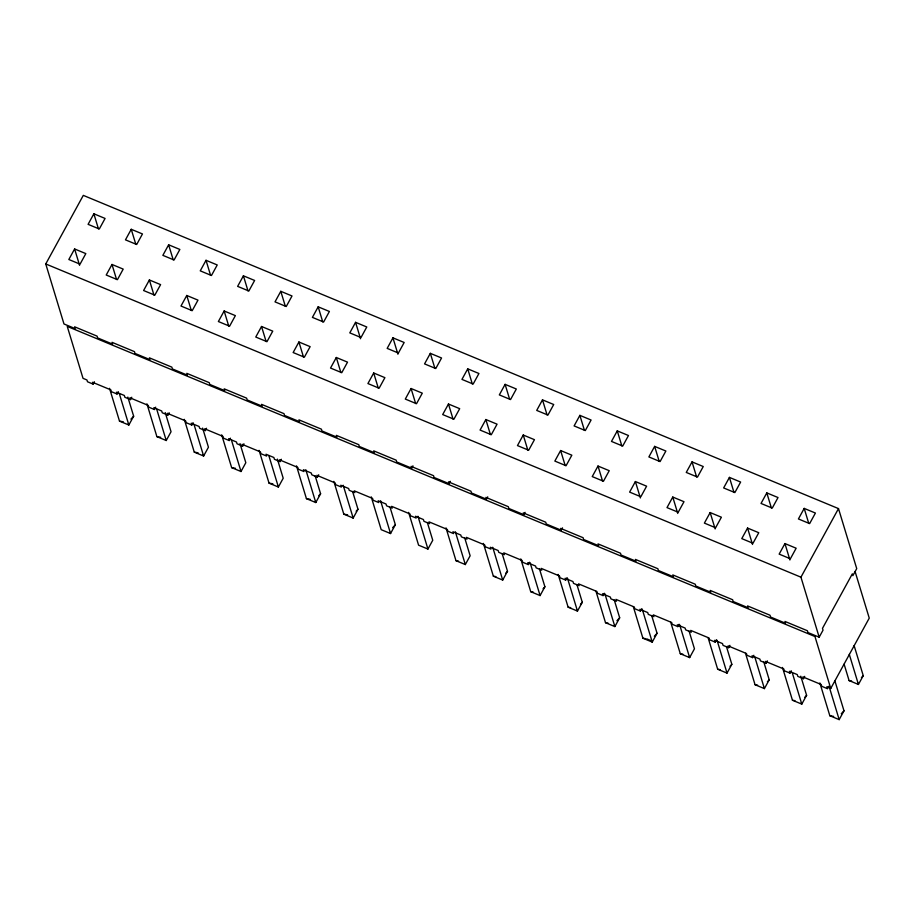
<?xml version="1.0" encoding="UTF-8"?>
<svg xmlns="http://www.w3.org/2000/svg" width="915" height="915" viewBox="0 0 915 915"><rect width="100%" height="100%" fill="white"/><g stroke="black" fill="none" stroke-linecap="round" stroke-linejoin="round"><path stroke-width="1.37" d="M45.75 263.955L83.299 195.375L838.495 508.603L856.726 568.615L852.871 575.649L852.334 573.854L822.482 628.365L823.031 630.161L819.177 637.183L807.956 632.539L807.419 630.744L784.979 621.445L785.528 623.229L770.579 617.03L770.03 615.235L747.601 605.936L748.138 607.732L733.189 601.521L732.64 599.737L710.212 590.427L710.761 592.222L695.8 586.023L695.263 584.228L672.822 574.929L673.371 576.713L658.411 570.514L657.874 568.718L635.445 559.42L635.982 561.204L621.033 555.005L620.484 553.22L598.055 543.91L598.604 545.706L583.644 539.495L583.095 537.711L560.666 528.401L561.215 530.197L546.255 523.998L545.717 522.202L523.288 512.903L523.826 514.688L508.877 508.488L508.328 506.693L485.899 497.394L486.437 499.19L471.488 492.979L470.939 491.195L448.51 481.885L449.059 483.68L434.099 477.481L433.561 475.686L411.121 466.387L411.67 468.171L396.721 461.972L396.172 460.176L373.743 450.878L374.281 452.662L359.332 446.463L358.783 444.679L336.354 435.368L336.903 437.164L321.943 430.954L321.405 429.169L298.965 419.859L299.514 421.655L284.554 415.456L284.016 413.66L261.587 404.361L262.125 406.146L247.176 399.947L246.627 398.151L224.198 388.852L224.735 390.648L209.787 384.437L209.238 382.653L186.809 373.343L187.358 375.139L172.397 368.939L171.86 367.144L149.419 357.845L149.969 359.629L135.02 353.43L134.471 351.635L112.042 342.336L112.579 344.12L97.63 337.921L97.082 336.137L74.653 326.827L75.202 328.622L63.981 323.967L45.75 263.955L800.945 577.182L819.177 637.183M74.607 248.96L68.831 259.505L80.051 264.161L85.827 253.604L74.607 248.96L79.594 265.361M93.868 213.79L88.092 224.335L99.3 228.99L105.076 218.445L93.868 213.79L98.431 228.83M111.996 264.458L106.22 275.015L117.429 279.67L123.205 269.113L111.996 264.458L116.56 279.498M131.245 229.299L125.469 239.844L136.69 244.499L142.466 233.943L131.245 229.299L135.82 244.328M149.385 279.967L143.598 290.524L154.818 295.168L160.594 284.622L149.385 279.967L153.949 295.007M168.635 244.797L162.859 255.354L174.079 259.997L179.855 249.452L168.635 244.797L173.209 259.837M93.101 384.094L92.552 382.298L110.875 389.893L111.424 391.689L117.028 394.01L116.48 392.226L124.337 395.474L124.875 397.27L130.49 399.592L129.941 397.808L148.264 405.402L148.802 407.198L154.418 409.52L153.869 407.724L161.715 410.984L162.264 412.779L167.868 415.101L167.331 413.317L185.642 420.911L186.191 422.696L191.795 425.029L191.258 423.233L199.104 426.493L199.653 428.277L205.257 430.61L204.708 428.815L223.031 436.421L223.58 438.205L229.185 440.538L228.636 438.743L236.493 442.002L237.031 443.786L242.647 446.12L242.098 444.324L260.42 451.918L260.958 453.714L266.574 456.036L266.025 454.252L273.882 457.5L274.42 459.296L280.024 461.618L279.487 459.833L297.798 467.428L298.347 469.223L303.952 471.545L303.414 469.75L311.26 473.009L311.809 474.805L317.413 477.127L316.876 475.331L335.187 482.937L335.736 484.721L341.341 487.055L340.792 485.259L348.649 488.519L349.198 490.303L354.803 492.636L354.254 490.84L372.577 498.435L373.114 500.231L378.73 502.552L378.181 500.768L386.038 504.016L386.576 505.812L392.192 508.134L391.643 506.35L409.966 513.944L410.503 515.74L416.108 518.062L415.57 516.266L423.416 519.526L423.965 521.321L429.57 523.643L429.032 521.859L447.344 529.453L447.893 531.238L453.497 533.571L452.959 531.775L460.805 535.035L461.354 536.819L466.959 539.152L466.41 537.357L484.733 544.963L485.282 546.747L490.886 549.08L490.337 547.284L498.195 550.544L498.732 552.328L504.348 554.662L503.799 552.866L522.122 560.46L522.659 562.256L528.275 564.578L527.726 562.794L535.572 566.042L536.121 567.838L541.726 570.159L541.188 568.375L559.5 575.97L560.049 577.765L565.653 580.087L565.115 578.291L572.962 581.551L573.511 583.347L579.115 585.669L578.566 583.873L596.889 591.479L597.438 593.263L603.042 595.596L602.493 593.801L610.351 597.06L610.888 598.845L616.504 601.178L615.955 599.382L634.278 606.977L634.816 608.772L640.431 611.094L639.882 609.31L647.74 612.558L648.277 614.354L653.882 616.676L653.344 614.891L671.667 622.486L672.205 624.282L677.809 626.603L677.272 624.808L685.118 628.067L685.667 629.863L691.271 632.185L690.733 630.401L709.045 637.995L709.594 639.779L715.198 642.113L714.661 640.317L722.507 643.577L723.056 645.372L728.66 647.694L728.111 645.899L746.434 653.504L746.972 655.289L752.587 657.622L752.038 655.826L759.896 659.086L760.434 660.87L766.049 663.203L765.5 661.408L783.823 669.002L784.361 670.798L789.977 673.12L789.428 671.336L797.274 674.584L797.823 676.379L803.427 678.701L802.89 676.917L821.201 684.512L821.75 686.307L827.354 688.629L826.817 686.833L830.74 688.469L814.956 636.52L67.241 326.392L83.025 378.341L86.948 379.977L87.497 381.761L93.101 384.094L94.382 381.749M117.028 394.01L118.309 391.666M186.763 295.476L180.987 306.022L192.207 310.677L197.983 300.131L186.763 295.476L191.338 310.517M206.024 260.306L200.248 270.851L211.457 275.507L217.232 264.961L206.024 260.306L210.587 275.346M130.49 399.592L131.771 397.247M127.848 397.087L133.659 416.211L128.843 425.006L119.499 421.129L109.537 388.337M154.418 409.52L155.699 407.175M224.152 310.986L218.376 321.531L229.596 326.186L235.372 315.629L224.152 310.986L228.716 326.015M243.413 275.815L237.625 286.361L248.846 291.016L254.622 280.459L243.413 275.815L247.976 290.844M167.868 415.101L169.161 412.757M191.795 425.029L193.088 422.684M261.541 326.483L255.765 337.04L266.974 341.684L272.75 331.138L261.541 326.483L266.105 341.524M280.791 291.313L275.015 301.87L286.235 306.525L292.011 295.968L280.791 291.313L285.366 306.353M205.257 430.61L206.538 428.266M229.185 440.538L230.466 438.194M298.919 341.993L293.143 352.538L304.363 357.193L310.139 346.648L298.919 341.993L303.494 357.033M318.18 306.822L312.404 317.379L323.613 322.023L329.4 311.477L318.18 306.822L322.743 321.863M242.647 446.12L243.928 443.775M336.308 357.502L330.532 368.047L341.753 372.702L347.528 362.146L336.308 357.502L340.883 372.531M355.569 322.332L349.793 332.877L361.002 337.532L366.778 326.987L355.569 322.332L360.544 338.733M280.024 461.618L281.317 459.273M373.697 373L367.922 383.557L379.13 388.212L384.906 377.655L373.697 373L378.261 388.04M392.947 337.841L387.171 348.386L398.391 353.041L404.167 342.485L392.947 337.841L397.934 354.242M317.413 477.127L318.695 474.782M315.195 475.983L320.593 493.745L315.778 502.541L306.434 498.664L296.471 465.861M411.075 388.509L405.299 399.066L416.519 403.709L422.295 393.164L411.075 388.509L415.65 403.549M430.336 353.339L424.56 363.896L435.78 368.539L441.556 357.994L430.336 353.339L434.911 368.379M352.584 491.481L357.982 509.255L353.167 518.039L343.811 514.161L333.849 481.37M411.67 468.171L412.951 465.827M448.464 404.018L442.688 414.564L453.909 419.219L459.685 408.673L448.464 404.018L453.039 419.059M467.725 368.848L461.949 379.393L473.158 384.048L478.934 373.503L467.725 368.848L472.289 383.888M389.962 506.99L395.36 524.753L390.545 533.548L381.2 529.671L371.238 496.879M449.059 483.68L450.34 481.336M485.854 419.528L480.078 430.073L491.286 434.728L497.062 424.171L485.854 419.528L490.417 434.556M505.103 384.357L499.327 394.903L510.547 399.558L516.323 389.001L505.103 384.357L509.678 399.386M408.628 512.377L418.59 545.18L427.934 549.057L432.749 540.262L427.351 522.499M486.437 499.19L487.729 496.845M523.243 435.025L517.467 445.582L528.676 450.226L534.452 439.68L523.243 435.025L527.806 450.066M542.492 399.855L536.716 410.412L547.936 415.067L553.712 404.51L542.492 399.855L547.067 414.895M446.005 527.886L455.979 560.678L465.323 564.555L470.138 555.771L464.74 538.009M523.826 514.688L525.107 512.343M560.621 450.535L554.845 461.08L566.065 465.735L571.841 455.19L560.621 450.535L565.196 465.575M579.881 415.364L574.105 425.921L585.314 430.565L591.09 420.019L579.881 415.364L584.445 430.405M483.394 543.396L493.357 576.187L502.701 580.064L507.516 571.269L502.118 553.506M528.275 564.578L529.556 562.233M561.215 530.197L562.496 527.852M598.01 466.044L592.234 476.589L603.454 481.244L609.23 470.687L598.01 466.044L602.573 481.073M617.27 430.874L611.483 441.419L622.703 446.074L628.479 435.529L617.27 430.874L621.834 445.914M539.507 569.016L544.905 586.778L540.09 595.574L530.746 591.696L520.784 558.905M565.653 580.087L566.945 577.742M635.399 481.542L629.623 492.098L640.832 496.754L646.608 486.197L635.399 481.542L640.374 497.954M654.648 446.383L648.872 456.928L660.092 461.583L665.868 451.026L654.648 446.383L659.223 461.412M576.896 584.525L582.295 602.287L577.479 611.083L568.135 607.205L558.173 574.403M603.042 595.596L604.323 593.252M672.777 497.051L667.001 507.608L678.221 512.251L683.997 501.706L672.777 497.051L677.763 513.452M692.037 461.881L686.261 472.437L697.482 477.081L703.258 466.536L692.037 461.881L696.601 476.921M614.285 600.023L619.672 617.797L614.869 626.581L605.513 622.703L595.974 591.273M640.431 611.094L641.712 608.75M710.166 512.56L704.39 523.106L715.61 527.761L721.386 517.215L710.166 512.56L715.153 528.962M729.427 477.39L723.651 487.935L734.859 492.59L740.635 482.045L729.427 477.39L733.99 492.43M651.663 615.532L657.062 633.294L652.246 642.09L642.902 638.212L633.352 606.782M677.809 626.603L679.102 624.259M747.555 528.069L741.779 538.615L752.988 543.27L758.764 532.713L747.555 528.069L752.542 544.471M766.804 492.899L761.028 503.444L772.249 508.1L778.024 497.543L766.804 492.899L771.379 507.928M715.198 642.113L716.479 639.768M784.944 543.567L779.157 554.124L790.377 558.768L796.153 548.222L784.944 543.567L789.919 559.98M804.194 508.397L798.418 518.954L809.638 523.609L815.414 513.052L804.194 508.397L808.769 523.437M728.66 647.694L729.941 645.35M726.441 646.55L731.84 664.313L727.025 673.097L717.669 669.22L708.13 637.801M752.587 657.622L753.869 655.277M800.945 577.182L838.495 508.603M766.049 663.203L767.33 660.859M763.819 662.048L769.218 679.811L764.402 688.606L755.058 684.729L745.508 653.299M789.977 673.12L791.258 670.775M803.427 678.701L804.708 676.357M800.797 676.196L806.607 695.32L801.792 704.115L792.447 700.238L782.485 667.447M827.354 688.629L828.635 686.284M830.74 688.469L869.25 618.128L855.125 571.646M834.857 680.76L843.996 710.829L839.181 719.625L829.836 715.747L819.863 682.945M854.118 645.601L863.245 675.659L858.43 684.454L849.086 680.577L844.11 664.176M130.937 419.139L133.659 416.211M318.775 495.69L320.593 493.745M356.164 511.199L357.982 509.255M392.638 527.681L395.36 524.753M505.698 573.225L507.516 571.269M543.087 588.734L544.905 586.778M580.476 604.232L582.295 602.287M616.95 620.713L619.672 617.797M654.339 636.222L657.062 633.294M730.021 666.257L731.84 664.313M767.399 681.767L769.218 679.811M804.788 697.276L806.607 695.32M861.427 677.615L863.245 675.659M841.262 713.757L843.996 710.829M119.499 421.129L123.319 421.781M146.926 403.835L156.888 436.638L160.697 437.29M184.304 419.344L194.277 452.136L198.086 452.799M221.693 434.854L231.655 467.645L235.475 468.308M259.082 450.363L269.044 483.154L272.864 483.806M306.434 498.664L310.242 499.316M343.811 514.161L347.631 514.825M455.979 560.678L458.518 561.124M493.357 576.187L495.907 576.622M530.746 591.696L533.285 592.131M568.135 607.205L570.674 607.64M605.513 622.703L608.063 623.149M642.902 638.212L645.441 638.647M849.086 680.577L851.636 681.012M670.741 622.292L680.291 653.722L682.83 654.156M717.669 669.22L720.219 669.666M755.058 684.729L757.609 685.163M792.447 700.238L794.986 700.673M829.836 715.747L833.645 716.399M646.722 638.864L650.485 640.431M156.888 436.638L166.233 440.515L171.048 431.72L165.238 412.585M194.277 452.136L203.622 456.013L208.437 447.229L202.627 428.094M231.655 467.645L241.011 471.522L245.815 462.727L240.005 443.603M269.044 483.154L278.389 487.032L283.204 478.236L277.394 459.113M680.291 653.722L689.636 657.599L694.451 648.804L689.052 631.041M857.927 683.322L858.43 684.454L849.303 654.385M838.678 718.481L839.181 719.625L829.219 686.822M801.288 702.983L801.792 704.115L792.241 672.685M763.899 687.474L764.402 688.606L754.864 657.176M726.521 671.965L727.025 673.097L717.063 640.306M689.132 656.467L689.636 657.599L679.673 624.796M651.743 640.957L652.246 642.09L642.284 609.299M614.365 625.448L614.869 626.581L604.895 593.789M576.976 609.939L577.479 611.083L567.517 578.28M539.587 594.441L540.09 595.574L530.128 562.782M390.042 532.416L390.545 533.548L380.583 500.757M352.664 516.906L353.167 518.039L343.194 485.247M315.275 501.397L315.778 502.541L305.816 469.738M277.886 485.899L278.389 487.032L268.838 455.601M240.508 470.39L241.011 471.522L231.461 440.092M203.119 454.881L203.622 456.013L194.072 424.594M165.729 439.372L166.233 440.515L156.682 409.085M128.34 423.874L128.843 425.006L119.305 393.576M492.739 547.273L502.701 580.064M455.361 531.764L465.323 564.555M417.972 516.254L427.934 549.057"/></g></svg>
